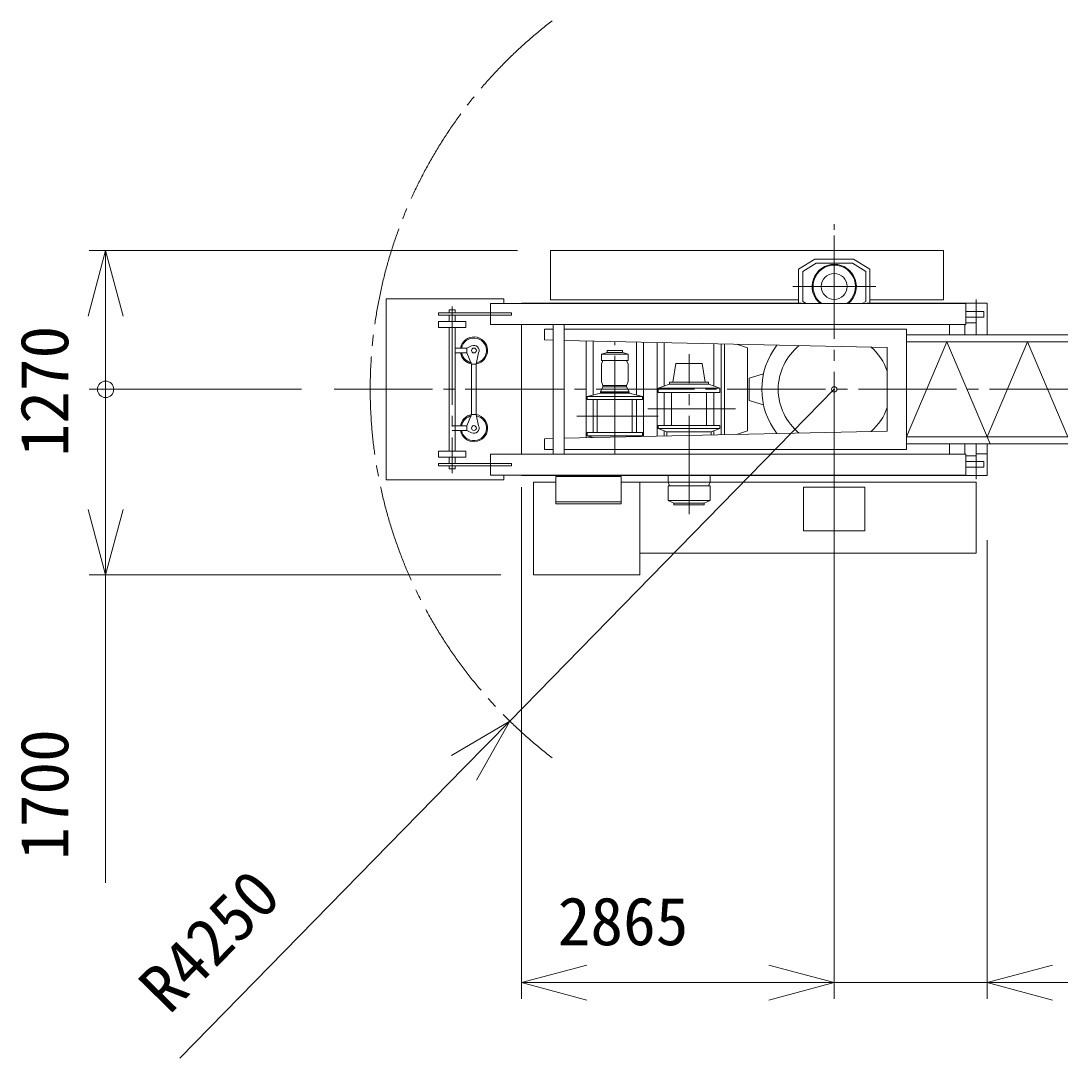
# Model space of a CAD drawing. Units: millimetres, scale not verified. Extents: x -27556 to 27590, y -36412 to 39687.
# Drawn here: x -26377 to -16856, y 26911 to 36412 of the extents above; entities that cross this region are included whole.
import ezdxf
from ezdxf.enums import TextEntityAlignment as Align

# ---------------------------------------------------------------- set-up
doc = ezdxf.new("R2010")
doc.units = ezdxf.units.MM
doc.header["$LTSCALE"] = 100
doc.header["$PDMODE"] = 32
doc.header["$PDSIZE"] = 50
doc.linetypes.add('CHAIN2', pattern=[12, 9, -1, 1, -1])
for name, color, linetype, lineweight in [('0-3_05 寸法', 7, 'Continuous', 18), ('0-4_10 当社外形線', 7, 'Continuous', 18), ('0-5_12 当社中心線', 7, 'CHAIN2', 18)]:
    doc.layers.add(name, color=color, linetype=linetype, lineweight=lineweight)
doc.styles.add('ＭＳ ゴシック', font='')
doc.styles.get('ＭＳ ゴシック').set_extended_font_data('MS Gothic')

msp = doc.modelspace()

# ---------------------------------------------------------------- linework, layer by layer
at = {"layer": '0-3_05 寸法'}
for p, q in [((-21826.3, 34306.9), (-25749.7, 34306.9)), ((-25599.7, 34306.9), (-25599.7, 33706.9)), ((-25599.7, 33036.9), (-25599.7, 33706.9)), ((-23805.5, 33036.9), (-25749.7, 33036.9)), ((-23805.5, 33036.9), (-25749.7, 33036.9)), ((-25599.7, 33036.9), (-25599.7, 31936.9)), ((-18926.3, 33036.9), (-21898.3, 29998.8)), ((-18926.3, 32736.9), (-18926.3, 27453.5)), ((-18926.3, 32736.9), (-18926.3, 27453.5)), ((-21791.3, 32142.2), (-21791.3, 27453.5)), ((-25599.7, 31336.9), (-25599.7, 31936.9)), ((-17526.3, 31653.8), (-17526.3, 27453.5)), ((-21981.3, 31336.9), (-25749.7, 31336.9)), ((-25599.7, 31336.9), (-25599.7, 28516.9)), ((-21898.3, 29998.8), (-22317.9, 29569.9)), ((-24919.2, 26910.6), (-22317.9, 29569.9)), ((-21791.3, 27603.5), (-21191.3, 27603.5)), ((-19526.3, 27603.5), (-21191.3, 27603.5)), ((-19526.3, 27603.5), (-20126.3, 27603.5)), ((-18926.3, 27603.5), (-19526.3, 27603.5)), ((-18926.3, 27603.5), (-19526.3, 27603.5)), ((-18926.3, 27603.5), (-17526.3, 27603.5)), ((-17526.3, 27603.5), (-16926.3, 27603.5)), ((-16926.3, 27603.5), (-16326.3, 27603.5))]:
    msp.add_line(p, q, dxfattribs=at)
for points in [[(-25760.5, 33706.9), (-25599.7, 34306.9), (-25439, 33706.9)], [(-25439, 31936.9), (-25599.7, 31336.9), (-25760.5, 31936.9)], [(-22432.8, 29682.3), (-21898.3, 29998.8), (-22202.9, 29457.4)], [(-21191.3, 27442.7), (-21791.3, 27603.5), (-21191.3, 27764.3)], [(-19526.3, 27764.3), (-18926.3, 27603.5), (-19526.3, 27442.7)], [(-19526.3, 27764.3), (-18926.3, 27603.5), (-19526.3, 27442.7)], [(-16926.3, 27442.7), (-17526.3, 27603.5), (-16926.3, 27764.3)]]:
    msp.add_lwpolyline(points, dxfattribs=at)
msp.add_circle((-25599.7, 33036.9), 75, dxfattribs=at)
msp.add_circle((-25599.7, 33036.9), 75, dxfattribs=at)
at = {"layer": '0-4_10 当社外形線'}
for p, q in [((-21526.3, 34306.9), (-21526.3, 33856.9)), ((-19253.7, 34137.2), (-19253.7, 33826.9)), ((-18598.9, 34137.2), (-18598.9, 33826.9)), ((-21953, 33866.9), (-21953, 33822.2)), ((-21791.3, 33826.9), (-19225, 33826.9)), ((-21791.3, 33826.9), (-21791.3, 33822.2)), ((-21526.3, 33856.9), (-19253.7, 33856.9)), ((-19225, 33826.9), (-19225, 33822.2)), ((-18627.6, 33826.9), (-18627.6, 33822.2)), ((-22453.8, 33656.9), (-22453.8, 33716.9)), ((-22398.8, 33716.9), (-22398.8, 33656.9)), ((-21791.3, 33631.5), (-21791.3, 32442.2)), ((-21500.3, 33631.5), (-21500.3, 32442.2)), ((-21398.7, 32442.2), (-21398.7, 33631.5)), ((-17871, 33536.9), (-17871, 33631.5)), ((-17731.2, 33536.9), (-17731.2, 33631.5)), ((-22453.8, 33036.9), (-22453.8, 33604.2)), ((-22398.8, 33604.2), (-22398.8, 33036.9)), ((-14504.9, 33536.9), (-18264.7, 33536.9)), ((-22291, 33413.7), (-22247.6, 33435.1)), ((-21199.3, 33480.8), (-21199.3, 32593)), ((-21134.3, 32985.8), (-21134.3, 33479.4)), ((-20738.3, 32985.8), (-20738.3, 33470.6)), ((-20673.3, 33469.2), (-20673.3, 32604.6)), ((-20549.3, 32607.3), (-20549.3, 33466.5)), ((-20484.3, 33465), (-20484.3, 33065.5)), ((-20028.3, 33455), (-20028.3, 33065.5)), ((-19963.3, 32620.2), (-19963.3, 33453.6)), ((-19932.2, 33036.9), (-19932.2, 33452.9)), ((-18264.7, 33471.9), (-14504.9, 33471.9)), ((-22398.8, 33413.7), (-22291, 33413.7)), ((-22398.8, 33370.1), (-22291, 33370.1)), ((-22291, 33413.7), (-22291, 33370.1)), ((-22204.5, 33267.1), (-22183.1, 33370.6)), ((-22248.1, 33036.9), (-22248.1, 33267.1)), ((-22204.5, 33036.9), (-22204.5, 33267.1)), ((-22453.8, 33036.9), (-22453.8, 32469.6)), ((-22398.8, 32469.6), (-22398.8, 33036.9)), ((-22248.1, 33036.9), (-22248.1, 32806.7)), ((-22204.5, 33036.9), (-22204.5, 32806.7)), ((-21068.2, 33015), (-21044.5, 33059.9)), ((-20804.4, 33015), (-20828, 33059.9)), ((-20434.9, 33082.9), (-20538.8, 33046.2)), ((-20077.7, 33082.9), (-19973.8, 33046.2)), ((-19932.2, 33036.9), (-19932.2, 32620.9)), ((-21188.8, 32971.9), (-21068.2, 33002.8)), ((-21134.3, 32639.9), (-21134.3, 32943.9)), ((-21096.3, 32639.9), (-21096.3, 32943.9)), ((-20683.8, 32971.9), (-20804.4, 33002.8)), ((-20776.3, 32639.9), (-20776.3, 32943.9)), ((-20738.3, 32639.9), (-20738.3, 32943.9)), ((-20484.3, 33008.9), (-20484.3, 32704.9)), ((-20416.3, 33008.9), (-20416.3, 32704.9)), ((-20096.3, 33008.9), (-20096.3, 32704.9)), ((-20028.3, 33008.9), (-20028.3, 32704.9)), ((-20633.1, 32856.9), (-19830.1, 32856.9)), ((-22204.5, 32806.7), (-22183.1, 32703.2)), ((-21283.1, 32791.9), (-20540.1, 32791.9)), ((-22426.3, 32703.7), (-22291, 32703.7)), ((-22426.3, 32660.1), (-22291, 32660.1)), ((-22291, 32660.1), (-22291, 32703.7)), ((-22291, 32660.1), (-22247.6, 32638.7)), ((-20538.8, 32676.9), (-20458.2, 32646)), ((-20484.3, 32656), (-20484.3, 32608.8)), ((-19973.8, 32676.9), (-20054.4, 32646)), ((-20028.3, 32656), (-20028.3, 32618.8)), ((-21137.6, 32594.4), (-21188.8, 32610.6)), ((-20705, 32603.9), (-20683.8, 32610.6)), ((-18264.7, 32601.9), (-14504.9, 32601.9)), ((-14504.9, 32536.9), (-18264.7, 32536.9)), ((-17871, 32442.2), (-17871, 32536.9)), ((-17731.2, 32442.2), (-17731.2, 32536.9)), ((-22453.8, 32416.9), (-22453.8, 32356.9)), ((-22398.8, 32356.9), (-22398.8, 32416.9)), ((-17526.3, 32446.9), (-17626.3, 32446.9)), ((-21953, 32206.9), (-21953, 32251.5)), ((-21791.3, 32251.5), (-21791.3, 32246.9)), ((-20876.3, 32186.9), (-20706.3, 32186.9)), ((-20706.3, 32186.9), (-20706.3, 31536.9)), ((-20448.8, 32186.9), (-20256.3, 32186.9)), ((-20063.8, 32186.9), (-20256.3, 32186.9)), ((-21476.3, 32006.9), (-20876.3, 32006.9))]:
    msp.add_line(p, q, dxfattribs=at)
for points in [[(-18598.9, 33856.9), (-17926.3, 33856.9), (-17926.3, 34306.9), (-21526.3, 34306.9)], [(-18926.3, 34230), (-19103.5, 34230), (-19253.7, 34137.2)], [(-18926.3, 34191.2), (-19092.4, 34191.2), (-19214.9, 34115.6), (-19214.9, 33978.9)], [(-18926.3, 34230), (-18749.1, 34230), (-18598.9, 34137.2)], [(-18926.3, 34191.2), (-18760.2, 34191.2), (-18637.7, 34115.6), (-18637.7, 33978.9)], [(-19182.5, 33822.2), (-19214.9, 33842.2), (-19214.9, 33978.9)], [(-18670.1, 33822.2), (-18637.7, 33842.2), (-18637.7, 33978.9)], [(-21953, 33866.9), (-23031.3, 33866.9), (-23031.3, 32206.9), (-21953, 32206.9)], [(-18627.6, 33826.9), (-17526.3, 33826.9), (-17526.3, 33536.9)], [(-22453.8, 33736.9), (-22453.8, 33764.9), (-22398.8, 33764.9), (-22398.8, 33736.9)], [(-17721, 33750.2), (-17556.3, 33750.2), (-17556.3, 33697), (-17721, 33697)], [(-17626.3, 33536.9), (-17626.3, 33646.1), (-17721, 33646.1)], [(-21500.3, 33586.9), (-21578.5, 33586.9), (-21578.5, 33489.1), (-21500.3, 33487.4)], [(-18264.7, 33036.9), (-18264.7, 33586.9), (-21398.7, 33586.9)], [(-21398.7, 33485.2), (-18440.9, 33420), (-18440.9, 33036.9)], [(-19820.3, 33450.4), (-19720.2, 33417.7), (-19720.2, 33036.9)], [(-18264.7, 32601.9), (-17895.2, 33471.9), (-17498.1, 32536.9)], [(-17525.7, 32601.9), (-17156.2, 33471.9), (-16786.7, 32601.9)], [(-22291, 33370.1), (-22248.1, 33267.1), (-22204.5, 33267.1)], [(-21058.8, 33358.7), (-21005.7, 33374.8), (-20936.3, 33374.8)], [(-20936.3, 33358.7), (-21058.8, 33358.7), (-21058.8, 33300.7), (-20936.3, 33300.7)], [(-21005.7, 33374.8), (-21005.7, 33391.9), (-20936.3, 33391.9)], [(-20866.9, 33374.8), (-20866.9, 33391.9), (-20936.3, 33391.9)], [(-20813.8, 33358.7), (-20866.9, 33374.8), (-20936.3, 33374.8)], [(-20936.3, 33358.7), (-20813.8, 33358.7), (-20813.8, 33300.7), (-20936.3, 33300.7)], [(-21044.5, 33300.7), (-21058.8, 33267.2), (-21058.8, 33107.3), (-21044.5, 33071.8), (-20936.3, 33071.8)], [(-20828, 33300.7), (-20813.8, 33267.2), (-20813.8, 33107.3), (-20828, 33071.8), (-20936.3, 33071.8)], [(-20404.9, 33103.5), (-20376.5, 33272.9), (-20256.3, 33272.9)], [(-20107.7, 33103.5), (-20136.1, 33272.9), (-20256.3, 33272.9)], [(-19705.4, 33036.9), (-19705.4, 33137.9), (-19573.7, 33180)], [(-18264.7, 33036.9), (-18264.7, 32486.9), (-21398.7, 32486.9)], [(-21398.7, 32588.6), (-18440.9, 32653.8), (-18440.9, 33036.9)], [(-21044.5, 33071.8), (-21044.5, 33059.9), (-20936.3, 33059.9)], [(-20828, 33071.8), (-20828, 33059.9), (-20936.3, 33059.9)], [(-20256.3, 33103.5), (-20434.9, 33103.5), (-20434.9, 33082.9), (-20256.3, 33082.9)], [(-20256.3, 33103.5), (-20077.7, 33103.5), (-20077.7, 33082.9), (-20256.3, 33082.9)], [(-19820.3, 32623.4), (-19720.2, 32656.1), (-19720.2, 33036.9)], [(-19705.4, 33036.9), (-19705.4, 32935.9), (-19573.7, 32893.8)], [(-20936.3, 33002.8), (-21068.2, 33002.8), (-21068.2, 33015), (-20936.3, 33015)], [(-21068.2, 33003.6), (-20936.3, 33003.6), (-20936.3, 33004.3)], [(-20936.3, 33002.8), (-20804.4, 33002.8), (-20804.4, 33015), (-20936.3, 33015)], [(-20804.4, 33003.6), (-20936.3, 33003.6), (-20936.3, 33004.3)], [(-22291, 32703.7), (-22248.1, 32806.7), (-22204.5, 32806.7)], [(-21500.3, 32486.9), (-21578.5, 32486.9), (-21578.5, 32584.7), (-21500.3, 32586.4)], [(-20256.3, 32646), (-20458.2, 32646), (-20458.2, 32609.3)], [(-20256.3, 32646), (-20054.4, 32646), (-20054.4, 32618.2)], [(-17526.3, 32536.9), (-17526.3, 32246.9), (-21791.3, 32246.9)], [(-17626.3, 32536.9), (-17626.3, 32427.7), (-17721, 32427.7)], [(-17721, 32323.6), (-17556.3, 32323.6), (-17556.3, 32376.8), (-17721, 32376.8)], [(-22453.8, 32336.9), (-22453.8, 32308.9), (-22398.8, 32308.9), (-22398.8, 32336.9)], [(-20706.3, 31536.9), (-20706.3, 31336.9), (-21681.3, 31336.9), (-21681.3, 32186.9), (-21476.3, 32186.9)], [(-20706.3, 32186.9), (-17626.3, 32186.9), (-17626.3, 31536.9), (-20706.3, 31536.9)], [(-20434.5, 32153.4), (-20448.8, 32186.9), (-20448.8, 32251.5)], [(-20078, 32153.4), (-20063.8, 32186.9), (-20063.8, 32251.5)], [(-20256.3, 32019.2), (-20448.8, 32019.2), (-20448.8, 32153.4), (-20256.3, 32153.4)], [(-20256.3, 32019.2), (-20063.8, 32019.2), (-20063.8, 32153.4), (-20256.3, 32153.4)], [(-18926.3, 32141.3), (-19206.5, 32141.3), (-19206.5, 31742), (-18926.3, 31742)], [(-18926.3, 32141.3), (-18646.1, 32141.3), (-18646.1, 31742), (-18926.3, 31742)], [(-20448.8, 32019.2), (-20395.7, 31994.9), (-20256.3, 31994.9)], [(-20395.7, 31994.9), (-20395.7, 31977.8), (-20256.3, 31977.8)], [(-20063.8, 32019.2), (-20116.9, 31994.9), (-20256.3, 31994.9)], [(-20116.9, 31994.9), (-20116.9, 31977.8), (-20256.3, 31977.8)]]:
    msp.add_lwpolyline(points, dxfattribs=at)
for points in [[(-22073.1, 33822.2), (-22073.1, 33631.5), (-17721, 33631.5), (-17721, 33822.2)], [(-22551.3, 33736.9), (-22551.3, 33716.9), (-21881.6, 33716.9), (-21881.6, 33736.9)], [(-22551.3, 33656.9), (-22551.3, 33604.2), (-22301.3, 33604.2), (-22301.3, 33656.9)], [(-20538.8, 33046.2), (-20538.8, 33008.9), (-19973.8, 33008.9), (-19973.8, 33046.2)], [(-21188.8, 32971.9), (-21188.8, 32943.9), (-20683.8, 32943.9), (-20683.8, 32971.9)], [(-20538.8, 32676.9), (-20538.8, 32704.9), (-19973.8, 32704.9), (-19973.8, 32676.9)], [(-21188.8, 32610.6), (-21188.8, 32639.9), (-20683.8, 32639.9), (-20683.8, 32610.6)], [(-22551.3, 32416.9), (-22551.3, 32469.6), (-22301.3, 32469.6), (-22301.3, 32416.9)], [(-22073.1, 32251.5), (-22073.1, 32442.2), (-17721, 32442.2), (-17721, 32251.5)], [(-22551.3, 32336.9), (-22551.3, 32356.9), (-21881.6, 32356.9), (-21881.6, 32336.9)], [(-21476.3, 32236.9), (-21476.3, 31986.9), (-20876.3, 31986.9), (-20876.3, 32236.9)]]:
    msp.add_lwpolyline(points, close=True, dxfattribs=at)
for centre, radius in [((-18926.3, 33978.9), 118.7), ((-22226.3, 33391.9), 22.2), ((-22226.3, 32681.9), 22.2)]:
    msp.add_circle(centre, radius, dxfattribs=at)
for centre, radius, start, end in [((-18926.3, 33978.9), 202.7, 309.408, 230.592), ((-18926.3, 33978.9), 194.3, 306.275, 233.725), ((-22226.3, 33391.9), 125, 280.038, 169.962), ((-22226.3, 33391.9), 115, 280.921, 169.079), ((-22226.3, 33391.9), 48.2, 333.762, 116.238), ((-18926.3, 33036.9), 663, 142.306, 217.694), ((-18926.3, 33036.9), 513, 128.606, 231.394), ((-18926.3, 33036.9), 513, 18.8732, 48.8705), ((-22226.3, 33391.9), 125, 190.038, 259.962), ((-22226.3, 33391.9), 115, 190.921, 259.079), ((-18926.3, 33036.9), 513, 311.13, 341.127), ((-22226.3, 32681.9), 125, 100.038, 169.962), ((-22226.3, 32681.9), 125, 190.038, 79.9619), ((-22226.3, 32681.9), 115, 100.921, 169.079), ((-22226.3, 32681.9), 115, 190.921, 79.0787), ((-22226.3, 32681.9), 48.2, 243.762, 26.2377)]:
    msp.add_arc(centre, radius, start, end, dxfattribs=at)
msp.add_point((-18926.3, 33036.9), dxfattribs=at)
at = {"layer": '0-5_12 当社中心線'}
for p, q in [((-18926.3, 32297.8), (-18926.3, 34551)), ((-18926.3, 33822.2), (-18926.3, 34444.5)), ((-18543.9, 33978.9), (-19305.5, 33978.9)), ((-17626.3, 33858.5), (-17626.3, 33599.8)), ((-22426.3, 33795.2), (-22426.3, 32268.7)), ((-20936.3, 32442.2), (-20936.3, 33468.1)), ((-20256.3, 31892.7), (-20256.3, 33359.5)), ((-23505.5, 33036.9), (11375.4, 33036.9)), ((-17626.3, 32215.3), (-17626.3, 32474)), ((-18926.3, 31325.9), (-18926.3, 32251.5))]:
    msp.add_line(p, q, dxfattribs=at)
msp.add_arc((-18926.3, 33036.9), 4250, 127.42144, 232.57856, dxfattribs=at)

# ---------------------------------------------------------------- texts
at = {"layer": '0-3_05 寸法', "style": 'ＭＳ ゴシック'}
for s, rotation, p in [('1270', 90, (-25809.7, 32421.9)), ('1700', 90, (-25809.7, 28726.9)), ('R4250', 45.631, (-24922.5, 27207.6))]:
    msp.add_text(s, height=439.9, rotation=rotation, dxfattribs=at).set_placement(p, align=Align.BOTTOM_LEFT)
msp.add_text('2865', height=439.9, dxfattribs=at).set_placement((-21458.8, 27813.5), align=Align.BOTTOM_LEFT)

doc.saveas('drawing.dxf')
